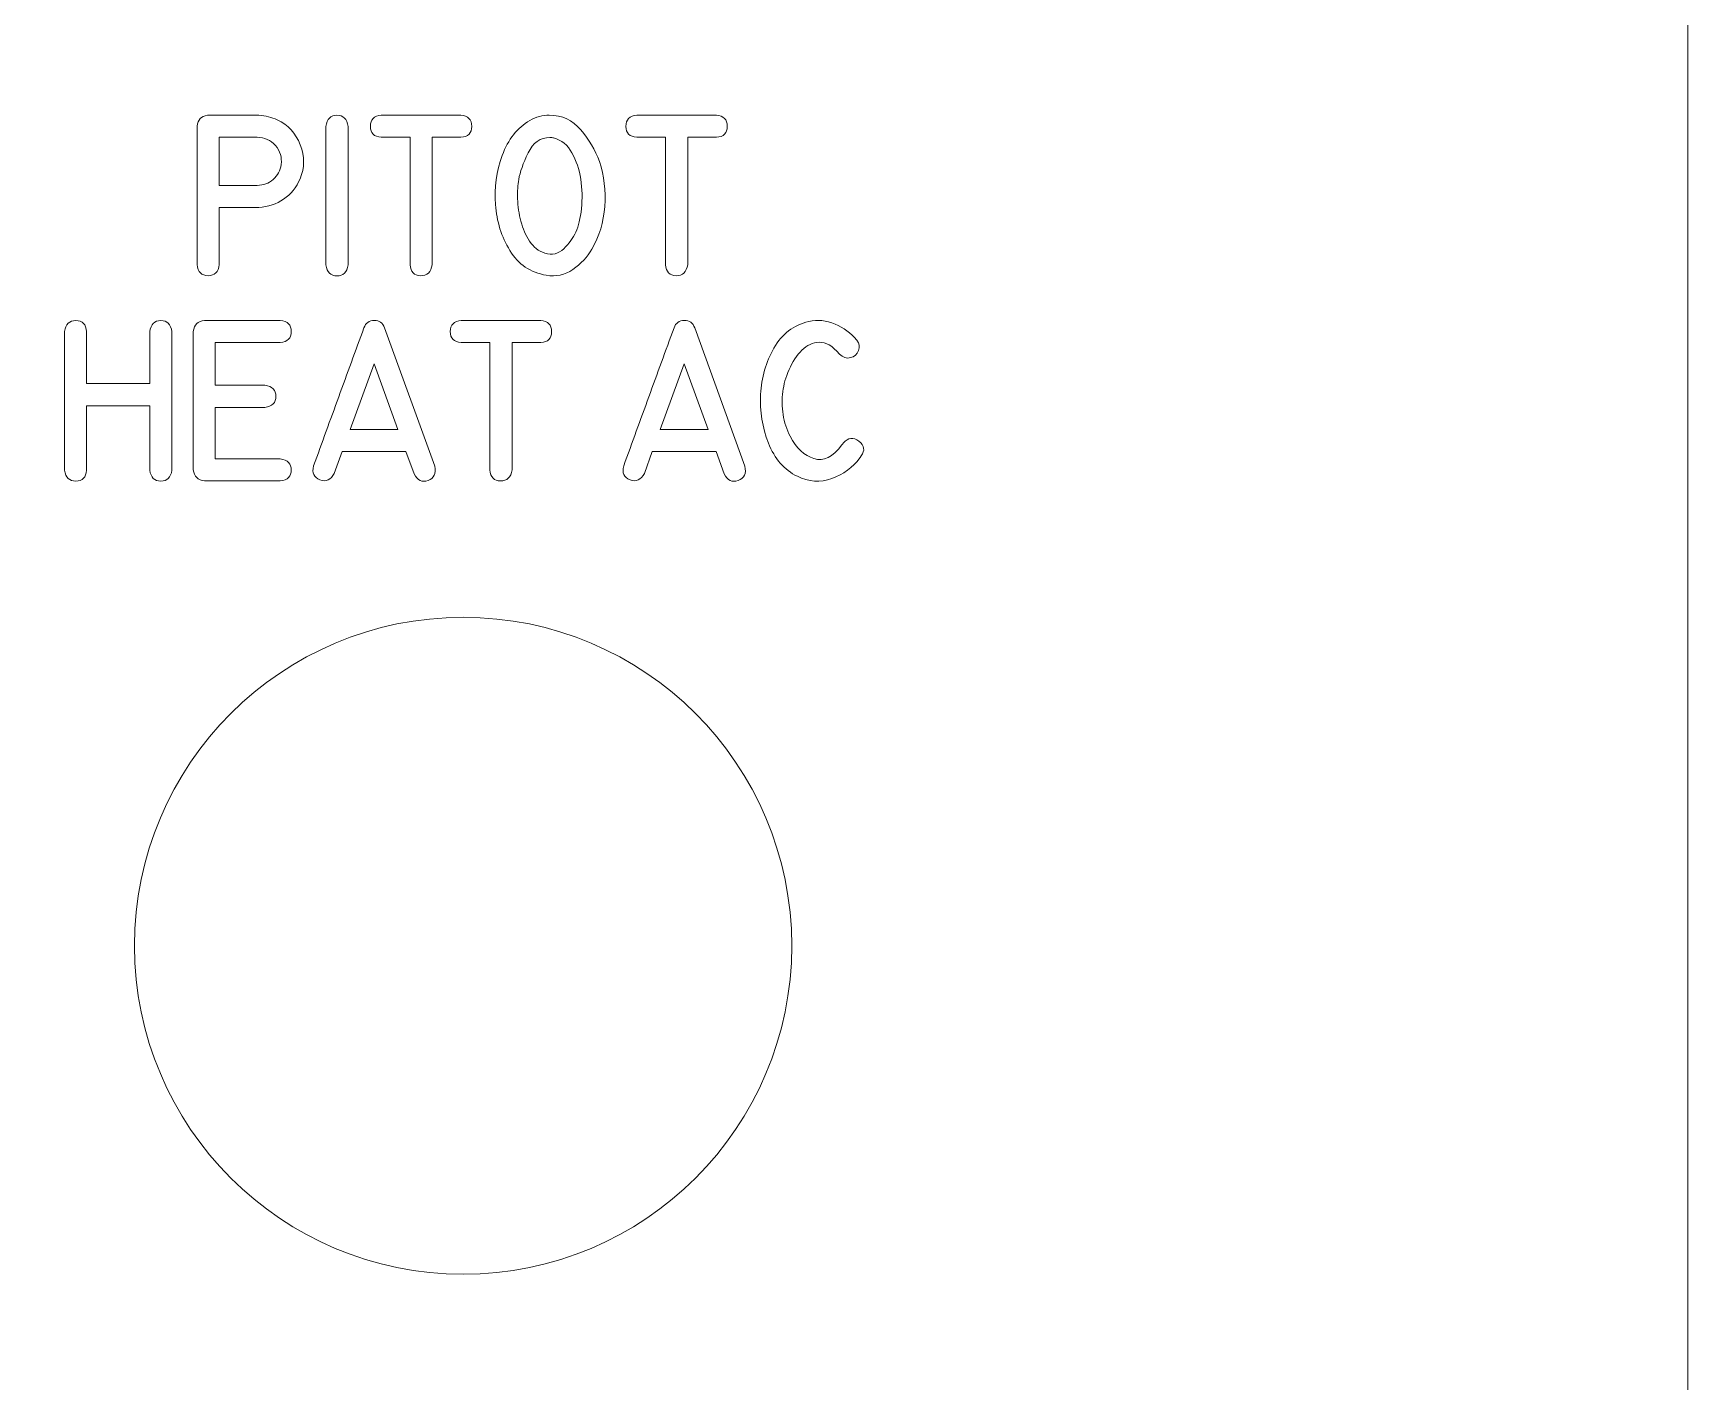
# Model space of a CAD drawing. Header units: millimetres. Extents: x -72 to 72, y -123 to 123.
# Drawn here: x 39.49 to 72.23, y -15.61 to 11.09 of the extents above; entities that cross this region are included whole.
import ezdxf

# ---------------------------------------------------------------- set-up
doc = ezdxf.new("R2010")
doc.units = ezdxf.units.MM
doc.header["$MEASUREMENT"] = 0
doc.layers.add('Layer 1', color=7, linetype='Continuous')

msp = doc.modelspace()

# ---------------------------------------------------------------- linework, layer by layer
at = {"layer": 'Layer 1', "color": 250, "lineweight": 9}
msp.add_ellipse((48, -6.975), major_axis=(0, 6.5), ratio=1, dxfattribs=at)
at = {"layer": 'Layer 1', "lineweight": 9}
msp.add_open_spline([(70.725, 123.025), (70.725, 123.025), (-70.725, 123.025), (-70.725, 123.025), (-70.725, 123.025), (-71.1231, 123.0247), (-71.5047, 122.8663), (-71.786, 122.5847), (-71.786, 122.5847), (-72.0673, 122.303), (-72.2252, 121.923), (-72.225, 121.525), (-72.225, 121.525), (-72.225, 121.525), (-72.225, 117.0375), (-72.225, 117.0375), (-72.225, 117.0375), (-72.2247, 116.6394), (-72.0664, 116.2577), (-71.7847, 115.9764), (-71.7847, 115.9764), (-71.503, 115.6951), (-71.1231, 115.5372), (-70.725, 115.5375), (-70.725, 115.5375), (-70.725, 115.5375), (-68.2625, 115.5375), (-68.2625, 115.5375), (-68.2625, 115.5375), (-66.1189, 115.5375), (-64.1381, 114.3939), (-63.0663, 112.5375), (-63.0663, 112.5375), (-61.9945, 110.6811), (-61.9945, 108.3939), (-63.0663, 106.5375), (-63.0663, 106.5375), (-64.1381, 104.6811), (-66.1189, 103.5375), (-68.2625, 103.5375), (-68.2625, 103.5375), (-68.2625, 103.5375), (-70.725, 103.5375), (-70.725, 103.5375), (-70.725, 103.5375), (-71.1231, 103.5372), (-71.5047, 103.3788), (-71.786, 103.0972), (-71.786, 103.0972), (-72.0673, 102.8155), (-72.2252, 102.4355), (-72.225, 102.0375), (-72.225, 102.0375), (-72.225, 102.0375), (-72.225, 50.3625), (-72.225, 50.3625), (-72.225, 50.3625), (-72.2247, 49.9644), (-72.0664, 49.5827), (-71.7847, 49.3014), (-71.7847, 49.3014), (-71.503, 49.0201), (-71.1231, 48.8622), (-70.725, 48.8625), (-70.725, 48.8625), (-70.725, 48.8625), (-68.2625, 48.8625), (-68.2625, 48.8625), (-68.2625, 48.8625), (-66.1189, 48.8625), (-64.1381, 47.7189), (-63.0663, 45.8625), (-63.0663, 45.8625), (-61.9945, 44.0061), (-61.9945, 41.7189), (-63.0663, 39.8625), (-63.0663, 39.8625), (-64.1381, 38.0061), (-66.1189, 36.8625), (-68.2625, 36.8625), (-68.2625, 36.8625), (-68.2625, 36.8625), (-70.725, 36.8625), (-70.725, 36.8625), (-70.725, 36.8625), (-71.1231, 36.8622), (-71.5047, 36.7038), (-71.786, 36.4222), (-71.786, 36.4222), (-72.0673, 36.1405), (-72.2252, 35.7605), (-72.225, 35.3625), (-72.225, 35.3625), (-72.225, 35.3625), (-72.225, -35.3625), (-72.225, -35.3625), (-72.225, -35.3625), (-72.2247, -35.7606), (-72.0664, -36.1423), (-71.7847, -36.4236), (-71.7847, -36.4236), (-71.503, -36.7049), (-71.1231, -36.8628), (-70.725, -36.8625), (-70.725, -36.8625), (-70.725, -36.8625), (-68.2625, -36.8625), (-68.2625, -36.8625), (-68.2625, -36.8625), (-66.1189, -36.8625), (-64.1381, -38.0061), (-63.0663, -39.8625), (-63.0663, -39.8625), (-61.9945, -41.7189), (-61.9945, -44.0061), (-63.0663, -45.8625), (-63.0663, -45.8625), (-64.1381, -47.7189), (-66.1189, -48.8625), (-68.2625, -48.8625), (-68.2625, -48.8625), (-68.2625, -48.8625), (-70.725, -48.8625), (-70.725, -48.8625), (-70.725, -48.8625), (-71.1231, -48.8628), (-71.5047, -49.0212), (-71.786, -49.3028), (-71.786, -49.3028), (-72.0673, -49.5845), (-72.2252, -49.9645), (-72.225, -50.3625), (-72.225, -50.3625), (-72.225, -50.3625), (-72.225, -102.0375), (-72.225, -102.0375), (-72.225, -102.0375), (-72.2247, -102.4356), (-72.0664, -102.8173), (-71.7847, -103.0986), (-71.7847, -103.0986), (-71.503, -103.3799), (-71.1231, -103.5378), (-70.725, -103.5375), (-70.725, -103.5375), (-70.725, -103.5375), (-68.2625, -103.5375), (-68.2625, -103.5375), (-68.2625, -103.5375), (-66.1189, -103.5375), (-64.1381, -104.6811), (-63.0663, -106.5375), (-63.0663, -106.5375), (-61.9945, -108.3939), (-61.9945, -110.6811), (-63.0663, -112.5375), (-63.0663, -112.5375), (-64.1381, -114.3939), (-66.1189, -115.5375), (-68.2625, -115.5375), (-68.2625, -115.5375), (-68.2625, -115.5375), (-70.725, -115.5375), (-70.725, -115.5375), (-70.725, -115.5375), (-71.1231, -115.5378), (-71.5047, -115.6962), (-71.786, -115.9778), (-71.786, -115.9778), (-72.0673, -116.2595), (-72.2252, -116.6395), (-72.225, -117.0375), (-72.225, -117.0375), (-72.225, -117.0375), (-72.225, -121.525), (-72.225, -121.525), (-72.225, -121.525), (-72.2247, -121.9231), (-72.0664, -122.3048), (-71.7847, -122.5861), (-71.7847, -122.5861), (-71.503, -122.8674), (-71.1231, -123.0253), (-70.725, -123.025), (-70.725, -123.025), (-70.725, -123.025), (70.725, -123.025), (70.725, -123.025), (70.725, -123.025), (71.1231, -123.0248), (71.5048, -122.8664), (71.7861, -122.5847), (71.7861, -122.5847), (72.0674, -122.3031), (72.2253, -121.9231), (72.225, -121.525), (72.225, -121.525), (72.225, -121.525), (72.225, -117.0375), (72.225, -117.0375), (72.225, -117.0375), (72.2248, -116.6395), (72.0664, -116.2578), (71.7847, -115.9765), (71.7847, -115.9765), (71.5031, -115.6952), (71.1231, -115.5373), (70.725, -115.5375), (70.725, -115.5375), (70.725, -115.5375), (68.2625, -115.5375), (68.2625, -115.5375), (68.2625, -115.5375), (66.1189, -115.5375), (64.1382, -114.3939), (63.0664, -112.5375), (63.0664, -112.5375), (61.9946, -110.6811), (61.9946, -108.3939), (63.0664, -106.5375), (63.0664, -106.5375), (64.1382, -104.6811), (66.1189, -103.5375), (68.2625, -103.5375), (68.2625, -103.5375), (68.2625, -103.5375), (70.725, -103.5375), (70.725, -103.5375), (70.725, -103.5375), (71.1231, -103.5373), (71.5048, -103.3789), (71.7861, -103.0972), (71.7861, -103.0972), (72.0674, -102.8156), (72.2253, -102.4356), (72.225, -102.0375), (72.225, -102.0375), (72.225, -102.0375), (72.225, -50.3625), (72.225, -50.3625), (72.225, -50.3625), (72.2248, -49.9645), (72.0664, -49.5828), (71.7847, -49.3015), (71.7847, -49.3015), (71.5031, -49.0202), (71.1231, -48.8623), (70.725, -48.8625), (70.725, -48.8625), (70.725, -48.8625), (68.2625, -48.8625), (68.2625, -48.8625), (68.2625, -48.8625), (66.1189, -48.8625), (64.1382, -47.7189), (63.0664, -45.8625), (63.0664, -45.8625), (61.9946, -44.0061), (61.9946, -41.7189), (63.0664, -39.8625), (63.0664, -39.8625), (64.1382, -38.0061), (66.1189, -36.8625), (68.2625, -36.8625), (68.2625, -36.8625), (68.2625, -36.8625), (70.725, -36.8625), (70.725, -36.8625), (70.725, -36.8625), (71.1231, -36.8623), (71.5048, -36.7039), (71.7861, -36.4222), (71.7861, -36.4222), (72.0674, -36.1406), (72.2253, -35.7606), (72.225, -35.3625), (72.225, -35.3625), (72.225, -35.3625), (72.225, 35.3625), (72.225, 35.3625), (72.225, 35.3625), (72.2248, 35.7605), (72.0664, 36.1422), (71.7847, 36.4235), (71.7847, 36.4235), (71.5031, 36.7048), (71.1231, 36.8627), (70.725, 36.8625), (70.725, 36.8625), (70.725, 36.8625), (68.2625, 36.8625), (68.2625, 36.8625), (68.2625, 36.8625), (66.1189, 36.8625), (64.1382, 38.0061), (63.0664, 39.8625), (63.0664, 39.8625), (61.9946, 41.7189), (61.9946, 44.0061), (63.0664, 45.8625), (63.0664, 45.8625), (64.1382, 47.7189), (66.1189, 48.8625), (68.2625, 48.8625), (68.2625, 48.8625), (68.2625, 48.8625), (70.725, 48.8625), (70.725, 48.8625), (70.725, 48.8625), (71.1231, 48.8627), (71.5048, 49.0211), (71.7861, 49.3028), (71.7861, 49.3028), (72.0674, 49.5844), (72.2253, 49.9644), (72.225, 50.3625), (72.225, 50.3625), (72.225, 50.3625), (72.225, 102.0375), (72.225, 102.0375), (72.225, 102.0375), (72.2248, 102.4355), (72.0664, 102.8172), (71.7847, 103.0985), (71.7847, 103.0985), (71.5031, 103.3798), (71.1231, 103.5377), (70.725, 103.5375), (70.725, 103.5375), (70.725, 103.5375), (68.2625, 103.5375), (68.2625, 103.5375), (68.2625, 103.5375), (66.1189, 103.5375), (64.1382, 104.6811), (63.0664, 106.5375), (63.0664, 106.5375), (61.9946, 108.3939), (61.9946, 110.6811), (63.0664, 112.5375), (63.0664, 112.5375), (64.1382, 114.3939), (66.1189, 115.5375), (68.2625, 115.5375), (68.2625, 115.5375), (68.2625, 115.5375), (70.725, 115.5375), (70.725, 115.5375), (70.725, 115.5375), (71.1231, 115.5377), (71.5048, 115.6961), (71.7861, 115.9778), (71.7861, 115.9778), (72.0674, 116.2594), (72.2253, 116.6394), (72.225, 117.0375), (72.225, 117.0375), (72.225, 117.0375), (72.225, 121.525), (72.225, 121.525), (72.225, 121.525), (72.2248, 121.923), (72.0664, 122.3047), (71.7847, 122.586), (71.7847, 122.586), (71.5031, 122.8673), (71.1231, 123.0252), (70.725, 123.025)], degree=3, knots=[0, 0, 0, 0, 0.0107527, 0.0107527, 0.0107527, 0.0107527, 0.0215054, 0.0215054, 0.0215054, 0.0215054, 0.0322581, 0.0322581, 0.0322581, 0.0322581, 0.0430108, 0.0430108, 0.0430108, 0.0430108, 0.0537634, 0.0537634, 0.0537634, 0.0537634, 0.0645161, 0.0645161, 0.0645161, 0.0645161, 0.0752688, 0.0752688, 0.0752688, 0.0752688, 0.0860215, 0.0860215, 0.0860215, 0.0860215, 0.0967742, 0.0967742, 0.0967742, 0.0967742, 0.1075269, 0.1075269, 0.1075269, 0.1075269, 0.1182796, 0.1182796, 0.1182796, 0.1182796, 0.1290323, 0.1290323, 0.1290323, 0.1290323, 0.1397849, 0.1397849, 0.1397849, 0.1397849, 0.1505376, 0.1505376, 0.1505376, 0.1505376, 0.1612903, 0.1612903, 0.1612903, 0.1612903, 0.172043, 0.172043, 0.172043, 0.172043, 0.1827957, 0.1827957, 0.1827957, 0.1827957, 0.1935484, 0.1935484, 0.1935484, 0.1935484, 0.2043011, 0.2043011, 0.2043011, 0.2043011, 0.2150538, 0.2150538, 0.2150538, 0.2150538, 0.2258065, 0.2258065, 0.2258065, 0.2258065, 0.2365591, 0.2365591, 0.2365591, 0.2365591, 0.2473118, 0.2473118, 0.2473118, 0.2473118, 0.2580645, 0.2580645, 0.2580645, 0.2580645, 0.2688172, 0.2688172, 0.2688172, 0.2688172, 0.2795699, 0.2795699, 0.2795699, 0.2795699, 0.2903226, 0.2903226, 0.2903226, 0.2903226, 0.3010753, 0.3010753, 0.3010753, 0.3010753, 0.311828, 0.311828, 0.311828, 0.311828, 0.3225806, 0.3225806, 0.3225806, 0.3225806, 0.3333333, 0.3333333, 0.3333333, 0.3333333, 0.344086, 0.344086, 0.344086, 0.344086, 0.3548387, 0.3548387, 0.3548387, 0.3548387, 0.3655914, 0.3655914, 0.3655914, 0.3655914, 0.3763441, 0.3763441, 0.3763441, 0.3763441, 0.3870968, 0.3870968, 0.3870968, 0.3870968, 0.3978495, 0.3978495, 0.3978495, 0.3978495, 0.4086022, 0.4086022, 0.4086022, 0.4086022, 0.4193548, 0.4193548, 0.4193548, 0.4193548, 0.4301075, 0.4301075, 0.4301075, 0.4301075, 0.4408602, 0.4408602, 0.4408602, 0.4408602, 0.4516129, 0.4516129, 0.4516129, 0.4516129, 0.4623656, 0.4623656, 0.4623656, 0.4623656, 0.4731183, 0.4731183, 0.4731183, 0.4731183, 0.483871, 0.483871, 0.483871, 0.483871, 0.4946237, 0.4946237, 0.4946237, 0.4946237, 0.5053763, 0.5053763, 0.5053763, 0.5053763, 0.516129, 0.516129, 0.516129, 0.516129, 0.5268817, 0.5268817, 0.5268817, 0.5268817, 0.5376344, 0.5376344, 0.5376344, 0.5376344, 0.5483871, 0.5483871, 0.5483871, 0.5483871, 0.5591398, 0.5591398, 0.5591398, 0.5591398, 0.5698925, 0.5698925, 0.5698925, 0.5698925, 0.5806452, 0.5806452, 0.5806452, 0.5806452, 0.5913978, 0.5913978, 0.5913978, 0.5913978, 0.6021505, 0.6021505, 0.6021505, 0.6021505, 0.6129032, 0.6129032, 0.6129032, 0.6129032, 0.6236559, 0.6236559, 0.6236559, 0.6236559, 0.6344086, 0.6344086, 0.6344086, 0.6344086, 0.6451613, 0.6451613, 0.6451613, 0.6451613, 0.655914, 0.655914, 0.655914, 0.655914, 0.6666667, 0.6666667, 0.6666667, 0.6666667, 0.6774194, 0.6774194, 0.6774194, 0.6774194, 0.688172, 0.688172, 0.688172, 0.688172, 0.6989247, 0.6989247, 0.6989247, 0.6989247, 0.7096774, 0.7096774, 0.7096774, 0.7096774, 0.7204301, 0.7204301, 0.7204301, 0.7204301, 0.7311828, 0.7311828, 0.7311828, 0.7311828, 0.7419355, 0.7419355, 0.7419355, 0.7419355, 0.7526882, 0.7526882, 0.7526882, 0.7526882, 0.7634409, 0.7634409, 0.7634409, 0.7634409, 0.7741935, 0.7741935, 0.7741935, 0.7741935, 0.7849462, 0.7849462, 0.7849462, 0.7849462, 0.7956989, 0.7956989, 0.7956989, 0.7956989, 0.8064516, 0.8064516, 0.8064516, 0.8064516, 0.8172043, 0.8172043, 0.8172043, 0.8172043, 0.827957, 0.827957, 0.827957, 0.827957, 0.8387097, 0.8387097, 0.8387097, 0.8387097, 0.8494624, 0.8494624, 0.8494624, 0.8494624, 0.8602151, 0.8602151, 0.8602151, 0.8602151, 0.8709677, 0.8709677, 0.8709677, 0.8709677, 0.8817204, 0.8817204, 0.8817204, 0.8817204, 0.8924731, 0.8924731, 0.8924731, 0.8924731, 0.9032258, 0.9032258, 0.9032258, 0.9032258, 0.9139785, 0.9139785, 0.9139785, 0.9139785, 0.9247312, 0.9247312, 0.9247312, 0.9247312, 0.9354839, 0.9354839, 0.9354839, 0.9354839, 0.9462366, 0.9462366, 0.9462366, 0.9462366, 0.9569892, 0.9569892, 0.9569892, 0.9569892, 0.9677419, 0.9677419, 0.9677419, 0.9677419, 0.9784946, 0.9784946, 0.9784946, 0.9784946, 1, 1, 1, 1], dxfattribs=at)
at = {"layer": 'Layer 1', "color": 240, "lineweight": 9}
for points, knots in [([(43.9289, 9.4606), (43.9289, 9.4606), (43.9585, 9.4606), (43.9585, 9.4606), (43.9585, 9.4606), (44.0908, 9.4511), (44.2125, 9.4214), (44.3242, 9.3706), (44.3242, 9.3706), (44.538, 9.2706), (44.6893, 9.1055), (44.7782, 8.8759), (44.7782, 8.8759), (44.8671, 8.6467), (44.8661, 8.4229), (44.7756, 8.2049), (44.7756, 8.2049), (44.702, 8.0324), (44.5935, 7.8969), (44.4496, 7.7995), (44.4496, 7.7995), (44.3062, 7.7017), (44.1422, 7.6471), (43.9585, 7.636), (43.9585, 7.636), (43.9585, 7.636), (43.9289, 7.6344), (43.9289, 7.6344), (43.9289, 7.6344), (43.9289, 7.6344), (43.1754, 7.6344), (43.1754, 7.6344), (43.1754, 7.6344), (43.1754, 7.6344), (43.1754, 6.5041), (43.1754, 6.5041), (43.1754, 6.5041), (43.1569, 6.3586), (43.0833, 6.2856), (42.9552, 6.2856), (42.9552, 6.2856), (42.8272, 6.2856), (42.7542, 6.3586), (42.7367, 6.5041), (42.7367, 6.5041), (42.7367, 6.5041), (42.7367, 9.2436), (42.7367, 9.2436), (42.7367, 9.2436), (42.752, 9.3717), (42.8203, 9.4442), (42.9415, 9.4606), (42.9415, 9.4606), (42.9415, 9.4606), (42.9552, 9.4606), (42.9552, 9.4606), (42.9552, 9.4606), (42.9552, 9.4606), (43.9289, 9.4606), (43.9289, 9.4606)], [0, 0, 0, 0, 0.0625, 0.0625, 0.0625, 0.0625, 0.125, 0.125, 0.125, 0.125, 0.1875, 0.1875, 0.1875, 0.1875, 0.25, 0.25, 0.25, 0.25, 0.3125, 0.3125, 0.3125, 0.3125, 0.375, 0.375, 0.375, 0.375, 0.4375, 0.4375, 0.4375, 0.4375, 0.5, 0.5, 0.5, 0.5, 0.5625, 0.5625, 0.5625, 0.5625, 0.625, 0.625, 0.625, 0.625, 0.6875, 0.6875, 0.6875, 0.6875, 0.75, 0.75, 0.75, 0.75, 0.8125, 0.8125, 0.8125, 0.8125, 0.875, 0.875, 0.875, 0.875, 1, 1, 1, 1]), ([(45.7239, 6.4994), (45.7011, 6.3539), (45.6276, 6.2814), (45.5032, 6.2819), (45.5032, 6.2819), (45.3783, 6.2824), (45.3053, 6.3549), (45.2836, 6.4994), (45.2836, 6.4994), (45.2836, 6.4994), (45.2836, 9.2405), (45.2836, 9.2405), (45.2836, 9.2405), (45.3053, 9.386), (45.3783, 9.4595), (45.5032, 9.4601), (45.5032, 9.4601), (45.6276, 9.4606), (45.7011, 9.387), (45.7239, 9.2405), (45.7239, 9.2405), (45.7239, 9.2405), (45.7239, 6.4994), (45.7239, 6.4994)], [0, 0, 0, 0, 0.1428571, 0.1428571, 0.1428571, 0.1428571, 0.2857143, 0.2857143, 0.2857143, 0.2857143, 0.4285714, 0.4285714, 0.4285714, 0.4285714, 0.5714286, 0.5714286, 0.5714286, 0.5714286, 0.7142857, 0.7142857, 0.7142857, 0.7142857, 1, 1, 1, 1]), ([(46.9499, 6.5026), (46.9499, 6.5026), (46.9499, 9.0235), (46.9499, 9.0235), (46.9499, 9.0235), (46.9499, 9.0235), (46.3811, 9.0235), (46.3811, 9.0235), (46.3811, 9.0235), (46.2366, 9.0346), (46.1641, 9.1076), (46.1646, 9.241), (46.1646, 9.241), (46.1652, 9.3749), (46.2377, 9.4484), (46.3811, 9.4606), (46.3811, 9.4606), (46.3811, 9.4606), (47.9548, 9.4606), (47.9548, 9.4606), (47.9548, 9.4606), (48.0971, 9.4495), (48.1691, 9.3759), (48.1696, 9.241), (48.1696, 9.241), (48.1702, 9.1066), (48.0982, 9.0336), (47.9548, 9.0235), (47.9548, 9.0235), (47.9548, 9.0235), (47.3875, 9.0235), (47.3875, 9.0235), (47.3875, 9.0235), (47.3875, 9.0235), (47.3875, 6.5026), (47.3875, 6.5026), (47.3875, 6.5026), (47.3637, 6.356), (47.2875, 6.2835), (47.1584, 6.2856), (47.1584, 6.2856), (47.0298, 6.2877), (46.9605, 6.3602), (46.9499, 6.5026)], [0, 0, 0, 0, 0.0833333, 0.0833333, 0.0833333, 0.0833333, 0.1666667, 0.1666667, 0.1666667, 0.1666667, 0.25, 0.25, 0.25, 0.25, 0.3333333, 0.3333333, 0.3333333, 0.3333333, 0.4166667, 0.4166667, 0.4166667, 0.4166667, 0.5, 0.5, 0.5, 0.5, 0.5833333, 0.5833333, 0.5833333, 0.5833333, 0.6666667, 0.6666667, 0.6666667, 0.6666667, 0.75, 0.75, 0.75, 0.75, 0.8333333, 0.8333333, 0.8333333, 0.8333333, 1, 1, 1, 1]), ([(50.6943, 8.5473), (50.789, 8.261), (50.825, 7.9641), (50.8017, 7.6561), (50.8017, 7.6561), (50.7784, 7.3482), (50.6937, 7.0672), (50.5482, 6.8127), (50.5482, 6.8127), (50.4561, 6.6544), (50.3307, 6.52), (50.1714, 6.4094), (50.1714, 6.4094), (50.0122, 6.2988), (49.8365, 6.2602), (49.6444, 6.2935), (49.6444, 6.2935), (49.3311, 6.348), (49.0914, 6.5116), (48.9253, 6.783), (48.9253, 6.783), (48.7586, 7.055), (48.6633, 7.3577), (48.639, 7.6911), (48.639, 7.6911), (48.6146, 8.0244), (48.6596, 8.3488), (48.7739, 8.6653), (48.7739, 8.6653), (48.8882, 8.9817), (49.0703, 9.2114), (49.3205, 9.3553), (49.3205, 9.3553), (49.4423, 9.4257), (49.5703, 9.4606), (49.7031, 9.4606), (49.7031, 9.4606), (49.9577, 9.4606), (50.1651, 9.3648), (50.3265, 9.1733), (50.3265, 9.1733), (50.4879, 8.9812), (50.6101, 8.7727), (50.6943, 8.5473)], [0, 0, 0, 0, 0.0833333, 0.0833333, 0.0833333, 0.0833333, 0.1666667, 0.1666667, 0.1666667, 0.1666667, 0.25, 0.25, 0.25, 0.25, 0.3333333, 0.3333333, 0.3333333, 0.3333333, 0.4166667, 0.4166667, 0.4166667, 0.4166667, 0.5, 0.5, 0.5, 0.5, 0.5833333, 0.5833333, 0.5833333, 0.5833333, 0.6666667, 0.6666667, 0.6666667, 0.6666667, 0.75, 0.75, 0.75, 0.75, 0.8333333, 0.8333333, 0.8333333, 0.8333333, 1, 1, 1, 1]), ([(52.0039, 6.5026), (52.0039, 6.5026), (52.0039, 9.0235), (52.0039, 9.0235), (52.0039, 9.0235), (52.0039, 9.0235), (51.4351, 9.0235), (51.4351, 9.0235), (51.4351, 9.0235), (51.2906, 9.0346), (51.2181, 9.1076), (51.2186, 9.241), (51.2186, 9.241), (51.2192, 9.3749), (51.2917, 9.4484), (51.4351, 9.4606), (51.4351, 9.4606), (51.4351, 9.4606), (53.0088, 9.4606), (53.0088, 9.4606), (53.0088, 9.4606), (53.1511, 9.4495), (53.2231, 9.3759), (53.2236, 9.241), (53.2236, 9.241), (53.2242, 9.1066), (53.1522, 9.0336), (53.0088, 9.0235), (53.0088, 9.0235), (53.0088, 9.0235), (52.4415, 9.0235), (52.4415, 9.0235), (52.4415, 9.0235), (52.4415, 9.0235), (52.4415, 6.5026), (52.4415, 6.5026), (52.4415, 6.5026), (52.4177, 6.356), (52.3415, 6.2835), (52.2124, 6.2856), (52.2124, 6.2856), (52.0838, 6.2877), (52.0145, 6.3602), (52.0039, 6.5026)], [0, 0, 0, 0, 0.0833333, 0.0833333, 0.0833333, 0.0833333, 0.1666667, 0.1666667, 0.1666667, 0.1666667, 0.25, 0.25, 0.25, 0.25, 0.3333333, 0.3333333, 0.3333333, 0.3333333, 0.4166667, 0.4166667, 0.4166667, 0.4166667, 0.5, 0.5, 0.5, 0.5, 0.5833333, 0.5833333, 0.5833333, 0.5833333, 0.6666667, 0.6666667, 0.6666667, 0.6666667, 0.75, 0.75, 0.75, 0.75, 0.8333333, 0.8333333, 0.8333333, 0.8333333, 1, 1, 1, 1]), ([(43.9289, 9.0235), (43.9289, 9.0235), (43.1754, 9.0235), (43.1754, 9.0235), (43.1754, 9.0235), (43.1754, 9.0235), (43.1754, 8.0731), (43.1754, 8.0731), (43.1754, 8.0731), (43.1754, 8.0731), (43.9289, 8.0731), (43.9289, 8.0731), (43.9289, 8.0731), (44.0469, 8.0731), (44.1506, 8.1123), (44.2411, 8.1911), (44.2411, 8.1911), (44.3316, 8.2694), (44.3845, 8.3679), (44.4004, 8.4853), (44.4004, 8.4853), (44.4189, 8.6282), (44.3803, 8.7536), (44.2856, 8.8616), (44.2856, 8.8616), (44.1903, 8.9695), (44.0713, 9.0235), (43.9289, 9.0235)], [0, 0, 0, 0, 0.125, 0.125, 0.125, 0.125, 0.25, 0.25, 0.25, 0.25, 0.375, 0.375, 0.375, 0.375, 0.5, 0.5, 0.5, 0.5, 0.625, 0.625, 0.625, 0.625, 0.75, 0.75, 0.75, 0.75, 1, 1, 1, 1]), ([(49.7158, 9.0203), (49.5259, 9.0203), (49.3819, 8.9182), (49.284, 8.7134), (49.284, 8.7134), (49.1861, 8.5086), (49.1248, 8.334), (49.0988, 8.1895), (49.0988, 8.1895), (49.0792, 8.0837), (49.0718, 7.9562), (49.0771, 7.8064), (49.0771, 7.8064), (49.0824, 7.6567), (49.1041, 7.5085), (49.1422, 7.3625), (49.1422, 7.3625), (49.1803, 7.2159), (49.238, 7.0841), (49.3142, 6.9672), (49.3142, 6.9672), (49.3909, 6.8497), (49.4909, 6.7719), (49.6148, 6.7338), (49.6148, 6.7338), (49.7598, 6.6883), (49.8846, 6.7169), (49.9894, 6.8195), (49.9894, 6.8195), (50.0942, 6.9227), (50.1736, 7.0317), (50.2275, 7.1476), (50.2275, 7.1476), (50.282, 7.2667), (50.3196, 7.4223), (50.3397, 7.6159), (50.3397, 7.6159), (50.3598, 7.8091), (50.3551, 8.0022), (50.326, 8.1948), (50.326, 8.1948), (50.2963, 8.3875), (50.2387, 8.561), (50.1529, 8.7155), (50.1529, 8.7155), (50.0672, 8.8701), (49.945, 8.9685), (49.7873, 9.0108), (49.7873, 9.0108), (49.7666, 9.0172), (49.7428, 9.0203), (49.7158, 9.0203)], [0, 0, 0, 0, 0.0714286, 0.0714286, 0.0714286, 0.0714286, 0.1428571, 0.1428571, 0.1428571, 0.1428571, 0.2142857, 0.2142857, 0.2142857, 0.2142857, 0.2857143, 0.2857143, 0.2857143, 0.2857143, 0.3571429, 0.3571429, 0.3571429, 0.3571429, 0.4285714, 0.4285714, 0.4285714, 0.4285714, 0.5, 0.5, 0.5, 0.5, 0.5714286, 0.5714286, 0.5714286, 0.5714286, 0.6428571, 0.6428571, 0.6428571, 0.6428571, 0.7142857, 0.7142857, 0.7142857, 0.7142857, 0.7857143, 0.7857143, 0.7857143, 0.7857143, 0.8571429, 0.8571429, 0.8571429, 0.8571429, 1, 1, 1, 1]), ([(40.1149, 2.4371), (40.1149, 2.4371), (40.1149, 5.1782), (40.1149, 5.1782), (40.1149, 5.1782), (40.1366, 5.3269), (40.2123, 5.3999), (40.3414, 5.3978), (40.3414, 5.3978), (40.4705, 5.3951), (40.5409, 5.3216), (40.552, 5.1782), (40.552, 5.1782), (40.552, 5.1782), (40.552, 4.1532), (40.552, 4.1532), (40.552, 4.1532), (40.552, 4.1532), (41.8003, 4.1532), (41.8003, 4.1532), (41.8003, 4.1532), (41.8003, 4.1532), (41.8003, 5.1782), (41.8003, 5.1782), (41.8003, 5.1782), (41.822, 5.3237), (41.895, 5.3972), (42.0194, 5.3978), (42.0194, 5.3978), (42.1437, 5.3983), (42.2178, 5.3247), (42.2406, 5.1782), (42.2406, 5.1782), (42.2406, 5.1782), (42.2406, 2.4371), (42.2406, 2.4371), (42.2406, 2.4371), (42.2178, 2.2916), (42.1437, 2.2191), (42.0194, 2.2196), (42.0194, 2.2196), (41.895, 2.2201), (41.822, 2.2926), (41.8003, 2.4371), (41.8003, 2.4371), (41.8003, 2.4371), (41.8003, 3.7129), (41.8003, 3.7129), (41.8003, 3.7129), (41.8003, 3.7129), (40.552, 3.7129), (40.552, 3.7129), (40.552, 3.7129), (40.552, 3.7129), (40.552, 2.4371), (40.552, 2.4371), (40.552, 2.4371), (40.5409, 2.2947), (40.4705, 2.2222), (40.3414, 2.2201), (40.3414, 2.2201), (40.2123, 2.218), (40.1366, 2.2905), (40.1149, 2.4371)], [0, 0, 0, 0, 0.0588235, 0.0588235, 0.0588235, 0.0588235, 0.1176471, 0.1176471, 0.1176471, 0.1176471, 0.1764706, 0.1764706, 0.1764706, 0.1764706, 0.2352941, 0.2352941, 0.2352941, 0.2352941, 0.2941176, 0.2941176, 0.2941176, 0.2941176, 0.3529412, 0.3529412, 0.3529412, 0.3529412, 0.4117647, 0.4117647, 0.4117647, 0.4117647, 0.4705882, 0.4705882, 0.4705882, 0.4705882, 0.5294118, 0.5294118, 0.5294118, 0.5294118, 0.5882353, 0.5882353, 0.5882353, 0.5882353, 0.6470588, 0.6470588, 0.6470588, 0.6470588, 0.7058824, 0.7058824, 0.7058824, 0.7058824, 0.7647059, 0.7647059, 0.7647059, 0.7647059, 0.8235294, 0.8235294, 0.8235294, 0.8235294, 0.8823529, 0.8823529, 0.8823529, 0.8823529, 1, 1, 1, 1]), ([(44.3827, 4.966), (44.3827, 4.966), (43.0973, 4.966), (43.0973, 4.966), (43.0973, 4.966), (43.0973, 4.966), (43.0973, 4.1177), (43.0973, 4.1177), (43.0973, 4.1177), (43.0973, 4.1177), (44.0773, 4.1177), (44.0773, 4.1177), (44.0773, 4.1177), (44.2239, 4.096), (44.2969, 4.0225), (44.2964, 3.8971), (44.2964, 3.8971), (44.2959, 3.7711), (44.2228, 3.6981), (44.0773, 3.6775), (44.0773, 3.6775), (44.0773, 3.6775), (43.0973, 3.6775), (43.0973, 3.6775), (43.0973, 3.6775), (43.0973, 3.6775), (43.0973, 2.6588), (43.0973, 2.6588), (43.0973, 2.6588), (43.0973, 2.6588), (44.3827, 2.6588), (44.3827, 2.6588), (44.3827, 2.6588), (44.5282, 2.6371), (44.6012, 2.5646), (44.6012, 2.4403), (44.6012, 2.4403), (44.6012, 2.3164), (44.5282, 2.2439), (44.3827, 2.2233), (44.3827, 2.2233), (44.3827, 2.2233), (42.8819, 2.2233), (42.8819, 2.2233), (42.8819, 2.2233), (42.7528, 2.2397), (42.6793, 2.3133), (42.6618, 2.4434), (42.6618, 2.4434), (42.6618, 2.4434), (42.6618, 5.1813), (42.6618, 5.1813), (42.6618, 5.1813), (42.6814, 5.3179), (42.7549, 5.3898), (42.8819, 5.3983), (42.8819, 5.3983), (42.8819, 5.3983), (44.3827, 5.3983), (44.3827, 5.3983), (44.3827, 5.3983), (44.5282, 5.3872), (44.6012, 5.3142), (44.6007, 5.1803), (44.6007, 5.1803), (44.6001, 5.0464), (44.5271, 4.975), (44.3827, 4.966)], [0, 0, 0, 0, 0.0555556, 0.0555556, 0.0555556, 0.0555556, 0.1111111, 0.1111111, 0.1111111, 0.1111111, 0.1666667, 0.1666667, 0.1666667, 0.1666667, 0.2222222, 0.2222222, 0.2222222, 0.2222222, 0.2777778, 0.2777778, 0.2777778, 0.2777778, 0.3333333, 0.3333333, 0.3333333, 0.3333333, 0.3888889, 0.3888889, 0.3888889, 0.3888889, 0.4444444, 0.4444444, 0.4444444, 0.4444444, 0.5, 0.5, 0.5, 0.5, 0.5555556, 0.5555556, 0.5555556, 0.5555556, 0.6111111, 0.6111111, 0.6111111, 0.6111111, 0.6666667, 0.6666667, 0.6666667, 0.6666667, 0.7222222, 0.7222222, 0.7222222, 0.7222222, 0.7777778, 0.7777778, 0.7777778, 0.7777778, 0.8333333, 0.8333333, 0.8333333, 0.8333333, 0.8888889, 0.8888889, 0.8888889, 0.8888889, 1, 1, 1, 1]), ([(45.043, 2.5223), (45.2081, 2.9784), (45.3737, 3.434), (45.5394, 3.8891), (45.5394, 3.8891), (45.7055, 4.3442), (45.8717, 4.7998), (46.0378, 5.2554), (46.0378, 5.2554), (46.0722, 5.3496), (46.14, 5.3972), (46.241, 5.3983), (46.241, 5.3983), (46.3426, 5.3994), (46.4109, 5.3517), (46.4458, 5.2554), (46.4458, 5.2554), (46.4458, 5.2554), (47.4396, 2.5149), (47.4396, 2.5149), (47.4396, 2.5149), (47.4703, 2.3688), (47.4259, 2.2752), (47.3063, 2.2328), (47.3063, 2.2328), (47.1861, 2.19), (47.0941, 2.2339), (47.0284, 2.363), (47.0284, 2.363), (47.0284, 2.363), (46.8692, 2.8064), (46.8692, 2.8064), (46.8692, 2.8064), (46.8692, 2.8064), (45.6055, 2.8064), (45.6055, 2.8064), (45.6055, 2.8064), (45.6055, 2.8064), (45.4505, 2.3736), (45.4505, 2.3736), (45.4505, 2.3736), (45.3843, 2.2434), (45.2901, 2.2011), (45.1684, 2.2461), (45.1684, 2.2461), (45.0462, 2.2905), (45.0044, 2.3831), (45.043, 2.5223)], [0, 0, 0, 0, 0.0769231, 0.0769231, 0.0769231, 0.0769231, 0.1538462, 0.1538462, 0.1538462, 0.1538462, 0.2307692, 0.2307692, 0.2307692, 0.2307692, 0.3076923, 0.3076923, 0.3076923, 0.3076923, 0.3846154, 0.3846154, 0.3846154, 0.3846154, 0.4615385, 0.4615385, 0.4615385, 0.4615385, 0.5384615, 0.5384615, 0.5384615, 0.5384615, 0.6153846, 0.6153846, 0.6153846, 0.6153846, 0.6923077, 0.6923077, 0.6923077, 0.6923077, 0.7692308, 0.7692308, 0.7692308, 0.7692308, 0.8461538, 0.8461538, 0.8461538, 0.8461538, 1, 1, 1, 1]), ([(48.5307, 2.4403), (48.5307, 2.4403), (48.5307, 4.9612), (48.5307, 4.9612), (48.5307, 4.9612), (48.5307, 4.9612), (47.9619, 4.9612), (47.9619, 4.9612), (47.9619, 4.9612), (47.8174, 4.9723), (47.7449, 5.0453), (47.7454, 5.1787), (47.7454, 5.1787), (47.746, 5.3126), (47.8185, 5.3861), (47.9619, 5.3983), (47.9619, 5.3983), (47.9619, 5.3983), (49.5356, 5.3983), (49.5356, 5.3983), (49.5356, 5.3983), (49.6779, 5.3872), (49.7499, 5.3136), (49.7504, 5.1787), (49.7504, 5.1787), (49.751, 5.0443), (49.679, 4.9713), (49.5356, 4.9612), (49.5356, 4.9612), (49.5356, 4.9612), (48.9683, 4.9612), (48.9683, 4.9612), (48.9683, 4.9612), (48.9683, 4.9612), (48.9683, 2.4403), (48.9683, 2.4403), (48.9683, 2.4403), (48.9445, 2.2937), (48.8683, 2.2212), (48.7392, 2.2233), (48.7392, 2.2233), (48.6106, 2.2254), (48.5413, 2.2979), (48.5307, 2.4403)], [0, 0, 0, 0, 0.0833333, 0.0833333, 0.0833333, 0.0833333, 0.1666667, 0.1666667, 0.1666667, 0.1666667, 0.25, 0.25, 0.25, 0.25, 0.3333333, 0.3333333, 0.3333333, 0.3333333, 0.4166667, 0.4166667, 0.4166667, 0.4166667, 0.5, 0.5, 0.5, 0.5, 0.5833333, 0.5833333, 0.5833333, 0.5833333, 0.6666667, 0.6666667, 0.6666667, 0.6666667, 0.75, 0.75, 0.75, 0.75, 0.8333333, 0.8333333, 0.8333333, 0.8333333, 1, 1, 1, 1]), ([(51.1765, 2.5223), (51.3416, 2.9784), (51.5072, 3.434), (51.6729, 3.8891), (51.6729, 3.8891), (51.839, 4.3442), (52.0052, 4.7998), (52.1713, 5.2554), (52.1713, 5.2554), (52.2057, 5.3496), (52.2735, 5.3972), (52.3745, 5.3983), (52.3745, 5.3983), (52.4761, 5.3994), (52.5444, 5.3517), (52.5793, 5.2554), (52.5793, 5.2554), (52.5793, 5.2554), (53.5731, 2.5149), (53.5731, 2.5149), (53.5731, 2.5149), (53.6038, 2.3688), (53.5594, 2.2752), (53.4398, 2.2328), (53.4398, 2.2328), (53.3196, 2.19), (53.2276, 2.2339), (53.1619, 2.363), (53.1619, 2.363), (53.1619, 2.363), (53.0027, 2.8064), (53.0027, 2.8064), (53.0027, 2.8064), (53.0027, 2.8064), (51.739, 2.8064), (51.739, 2.8064), (51.739, 2.8064), (51.739, 2.8064), (51.584, 2.3736), (51.584, 2.3736), (51.584, 2.3736), (51.5178, 2.2434), (51.4236, 2.2011), (51.3019, 2.2461), (51.3019, 2.2461), (51.1797, 2.2905), (51.1379, 2.3831), (51.1765, 2.5223)], [0, 0, 0, 0, 0.0769231, 0.0769231, 0.0769231, 0.0769231, 0.1538462, 0.1538462, 0.1538462, 0.1538462, 0.2307692, 0.2307692, 0.2307692, 0.2307692, 0.3076923, 0.3076923, 0.3076923, 0.3076923, 0.3846154, 0.3846154, 0.3846154, 0.3846154, 0.4615385, 0.4615385, 0.4615385, 0.4615385, 0.5384615, 0.5384615, 0.5384615, 0.5384615, 0.6153846, 0.6153846, 0.6153846, 0.6153846, 0.6923077, 0.6923077, 0.6923077, 0.6923077, 0.7692308, 0.7692308, 0.7692308, 0.7692308, 0.8461538, 0.8461538, 0.8461538, 0.8461538, 1, 1, 1, 1]), ([(55.8749, 2.7197), (55.8749, 2.7197), (55.8612, 2.699), (55.8612, 2.699), (55.8612, 2.699), (55.858, 2.6953), (55.8554, 2.6916), (55.8533, 2.6884), (55.8533, 2.6884), (55.8517, 2.6853), (55.8495, 2.6821), (55.8474, 2.6789), (55.8474, 2.6789), (55.7056, 2.4879), (55.5199, 2.3519), (55.2897, 2.2704), (55.2897, 2.2704), (55.06, 2.1894), (54.8335, 2.2042), (54.6102, 2.3148), (54.6102, 2.3148), (54.3509, 2.444), (54.1604, 2.663), (54.0387, 2.9721), (54.0387, 2.9721), (53.9176, 3.2811), (53.8652, 3.6023), (53.8821, 3.9357), (53.8821, 3.9357), (53.8996, 4.2691), (53.9874, 4.5749), (54.1456, 4.8543), (54.1456, 4.8543), (54.3044, 5.1332), (54.5346, 5.3078), (54.8367, 5.3782), (54.8367, 5.3782), (55.0103, 5.4184), (55.1833, 5.4015), (55.3558, 5.3279), (55.3558, 5.3279), (55.5283, 5.2538), (55.6702, 5.1501), (55.7808, 5.0168), (55.7808, 5.0168), (55.7818, 5.0168), (55.7845, 5.0136), (55.7882, 5.0062), (55.7882, 5.0062), (55.8358, 4.9443), (55.8458, 4.876), (55.8178, 4.8025), (55.8178, 4.8025), (55.7898, 4.7284), (55.739, 4.6823), (55.6643, 4.6633), (55.6643, 4.6633), (55.585, 4.6427), (55.5114, 4.6665), (55.4442, 4.7347), (55.4442, 4.7347), (55.3056, 4.8961), (55.1722, 4.9734), (55.0442, 4.9676), (55.0442, 4.9676), (54.9161, 4.9612), (54.8013, 4.9083), (54.7002, 4.8093), (54.7002, 4.8093), (54.5986, 4.7099), (54.5145, 4.5829), (54.4473, 4.4278), (54.4473, 4.4278), (54.3801, 4.2728), (54.3388, 4.1278), (54.3234, 3.9923), (54.3234, 3.9923), (54.3049, 3.8415), (54.3065, 3.6896), (54.3287, 3.5372), (54.3287, 3.5372), (54.3509, 3.3848), (54.3975, 3.2414), (54.469, 3.107), (54.469, 3.107), (54.5933, 2.8715), (54.7494, 2.7239), (54.9378, 2.6646), (54.9378, 2.6646), (55.1267, 2.6048), (55.3109, 2.6953), (55.4908, 2.935), (55.4908, 2.935), (55.4992, 2.9451), (55.5088, 2.9588), (55.5204, 2.9752), (55.5204, 2.9752), (55.6172, 3.0827), (55.7199, 3.0938), (55.8279, 3.0086), (55.8279, 3.0086), (55.9358, 2.9234), (55.9517, 2.8271), (55.8749, 2.7197)], [0, 0, 0, 0, 0.037037, 0.037037, 0.037037, 0.037037, 0.0740741, 0.0740741, 0.0740741, 0.0740741, 0.1111111, 0.1111111, 0.1111111, 0.1111111, 0.1481481, 0.1481481, 0.1481481, 0.1481481, 0.1851852, 0.1851852, 0.1851852, 0.1851852, 0.2222222, 0.2222222, 0.2222222, 0.2222222, 0.2592593, 0.2592593, 0.2592593, 0.2592593, 0.2962963, 0.2962963, 0.2962963, 0.2962963, 0.3333333, 0.3333333, 0.3333333, 0.3333333, 0.3703704, 0.3703704, 0.3703704, 0.3703704, 0.4074074, 0.4074074, 0.4074074, 0.4074074, 0.4444444, 0.4444444, 0.4444444, 0.4444444, 0.4814815, 0.4814815, 0.4814815, 0.4814815, 0.5185185, 0.5185185, 0.5185185, 0.5185185, 0.5555556, 0.5555556, 0.5555556, 0.5555556, 0.5925926, 0.5925926, 0.5925926, 0.5925926, 0.6296296, 0.6296296, 0.6296296, 0.6296296, 0.6666667, 0.6666667, 0.6666667, 0.6666667, 0.7037037, 0.7037037, 0.7037037, 0.7037037, 0.7407407, 0.7407407, 0.7407407, 0.7407407, 0.7777778, 0.7777778, 0.7777778, 0.7777778, 0.8148148, 0.8148148, 0.8148148, 0.8148148, 0.8518519, 0.8518519, 0.8518519, 0.8518519, 0.8888889, 0.8888889, 0.8888889, 0.8888889, 0.9259259, 0.9259259, 0.9259259, 0.9259259, 1, 1, 1, 1]), ([(46.7109, 3.2419), (46.7109, 3.2419), (46.2395, 4.5442), (46.2395, 4.5442), (46.2395, 4.5442), (46.2395, 4.5442), (45.7653, 3.2419), (45.7653, 3.2419), (45.7653, 3.2419), (45.7653, 3.2419), (46.7109, 3.2419), (46.7109, 3.2419)], [0, 0, 0, 0, 0.25, 0.25, 0.25, 0.25, 0.5, 0.5, 0.5, 0.5, 1, 1, 1, 1]), ([(46.2395, 4.5442), (46.2395, 4.5442), (46.7109, 3.2419), (46.7109, 3.2419), (46.7109, 3.2419), (46.7109, 3.2419), (46.2395, 4.5442), (46.2395, 4.5442)], [0, 0, 0, 0, 0.3333333, 0.3333333, 0.3333333, 0.3333333, 1, 1, 1, 1]), ([(52.8444, 3.2419), (52.8444, 3.2419), (52.373, 4.5442), (52.373, 4.5442), (52.373, 4.5442), (52.373, 4.5442), (51.8988, 3.2419), (51.8988, 3.2419), (51.8988, 3.2419), (51.8988, 3.2419), (52.8444, 3.2419), (52.8444, 3.2419)], [0, 0, 0, 0, 0.25, 0.25, 0.25, 0.25, 0.5, 0.5, 0.5, 0.5, 1, 1, 1, 1]), ([(52.373, 4.5442), (52.373, 4.5442), (52.8444, 3.2419), (52.8444, 3.2419), (52.8444, 3.2419), (52.8444, 3.2419), (52.373, 4.5442), (52.373, 4.5442)], [0, 0, 0, 0, 0.3333333, 0.3333333, 0.3333333, 0.3333333, 1, 1, 1, 1])]:
    msp.add_open_spline(points, degree=3, knots=knots, dxfattribs=at)

doc.saveas('drawing.dxf')
